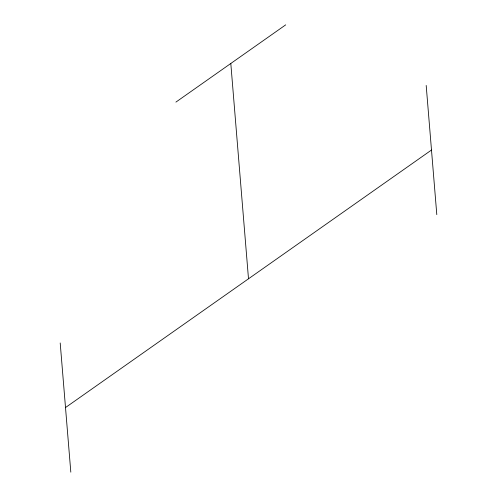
<?xml version="1.0" encoding="UTF-8"?>
<svg xmlns="http://www.w3.org/2000/svg" width="497" height="497" viewBox="0 0 497 497"><rect width="100%" height="100%" fill="white"/><g stroke="black" fill="none" stroke-linecap="round" stroke-linejoin="round"><path stroke-width="0.75" d="M175.907 102.109L285.707 24.85M65.505 407.552L431.495 150.032M426.184 85.434L436.801 214.629M230.807 63.479L248.5 278.792M60.199 342.961L70.816 472.15"/></g></svg>
